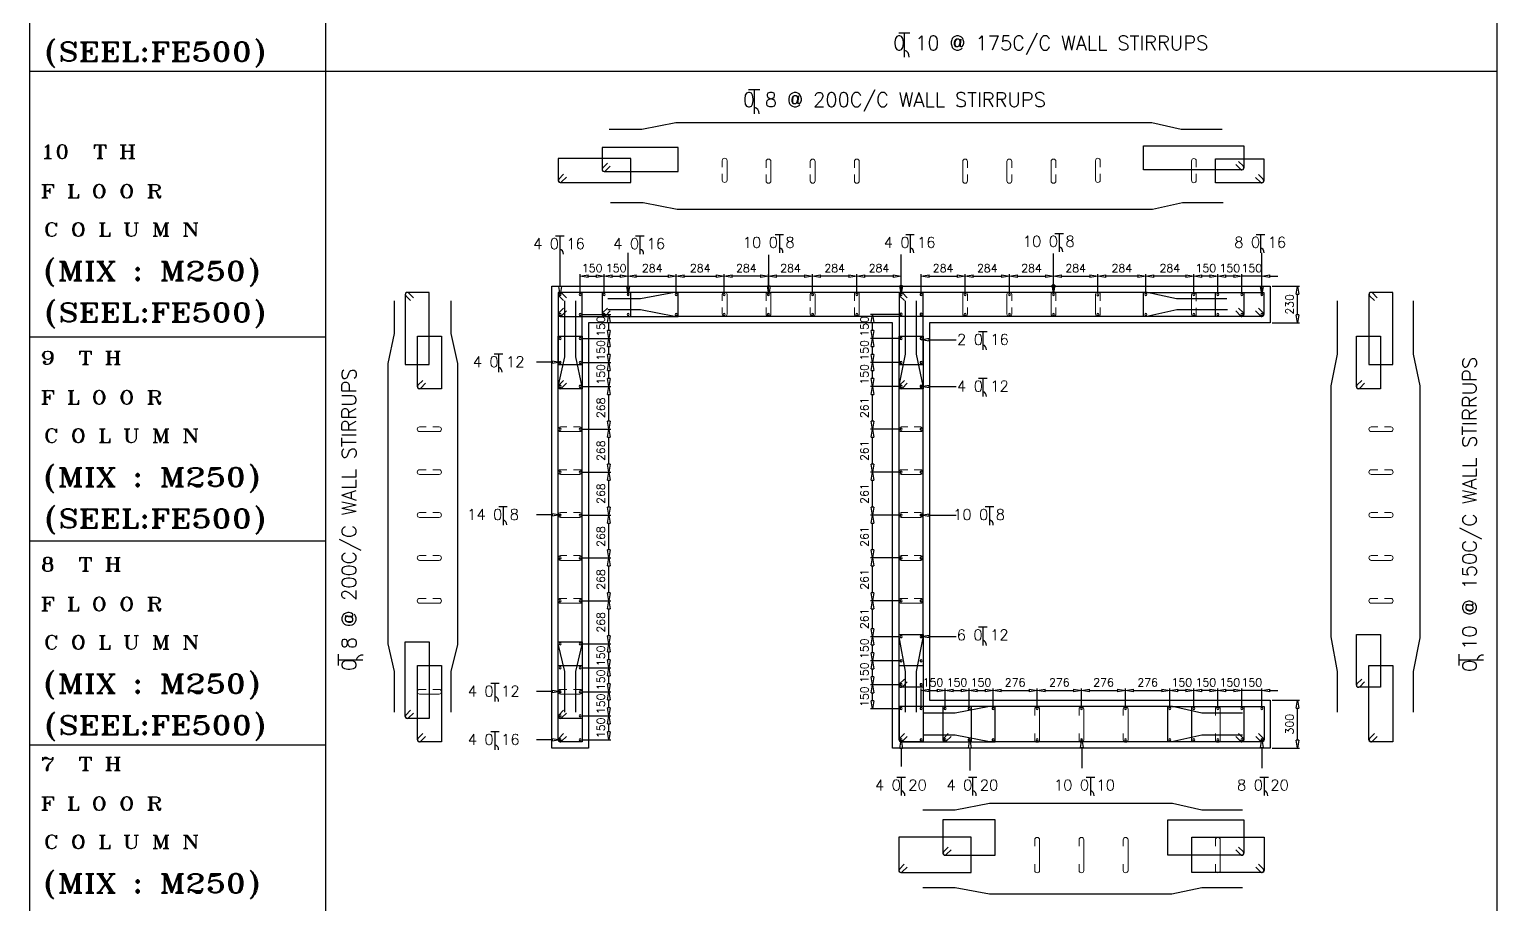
# Model space of a CAD drawing. Header units: millimetres. Extents: x 331487 to 517269, y 198509 to 399936.
# Drawn here: x 409734 to 428074, y 262145 to 273092 of the extents above; entities that cross this region are included whole.
import ezdxf

# ---------------------------------------------------------------- set-up
doc = ezdxf.new("R2010")
doc.units = ezdxf.units.MM
doc.header["$MEASUREMENT"] = 0
doc.layers.add('BEAM', color=1, linetype='Continuous', lineweight=5)
for name, color, linetype in [('COLUMN', 6, 'Continuous'), ('FOOTING', 5, 'Continuous'), ('FOOTING-SCH', 3, 'Continuous')]:
    doc.layers.add(name, color=color, linetype=linetype)
doc.styles.add('ROMANS', font='romans.shx')
doc.styles.add('ROMANT', font='ROMANT.shx')

# ---------------------------------------------------------------- blocks, each defined once
blk = doc.blocks.new('_ClosedBlank')
at = {"color": 0, "linetype": 'ByBlock', "lineweight": -2}
for p, q in [((-1, 0.17), (0, 0)), ((-1, 0.17), (-1, -0.17)), ((0, 0), (-1, -0.17))]:
    blk.add_line(p, q, dxfattribs=at)

msp = doc.modelspace()

# ---------------------------------------------------------------- linework, layer by layer
at = {"color": 1, "linetype": 'Continuous'}
for p, q in [((420600, 273049), (420741, 273049)), ((420670, 273049), (420670, 272745)), ((418723, 272339), (418865, 272339)), ((418794, 272339), (418794, 272034)), ((419054, 270527), (419161, 270527)), ((419108, 270527), (419108, 270297)), ((420688, 270527), (420795, 270527)), ((420742, 270527), (420742, 270297)), ((422551, 270540), (422658, 270540)), ((422605, 270540), (422605, 270309)), ((425068, 270527), (425175, 270527)), ((425121, 270527), (425121, 270297)), ((416310, 270511), (416417, 270511)), ((416363, 270511), (416363, 270280)), ((417312, 270511), (417419, 270511)), ((417366, 270511), (417366, 270280)), ((421597, 269313), (421704, 269313)), ((421651, 269313), (421651, 269083)), ((415544, 269034), (415651, 269034)), ((415597, 269034), (415597, 268803)), ((421597, 268729), (421704, 268729)), ((421651, 268729), (421651, 268499)), ((415601, 267124), (415708, 267124)), ((415655, 267124), (415655, 266893)), ((421682, 267123), (421789, 267123)), ((421736, 267123), (421736, 266892)), ((421597, 265618), (421704, 265618)), ((421651, 265618), (421651, 265387)), ((413599, 265136), (413599, 265277)), ((413599, 265207), (413904, 265207)), ((427604, 265136), (427604, 265277)), ((427604, 265207), (427909, 265207)), ((415500, 264915), (415607, 264915)), ((415554, 264915), (415554, 264684)), ((415500, 264311), (415607, 264311)), ((415554, 264311), (415554, 264080)), ((420577, 263739), (420684, 263739)), ((420631, 263739), (420631, 263509)), ((421471, 263739), (421578, 263739)), ((421524, 263739), (421524, 263509)), ((422942, 263739), (423050, 263739)), ((422996, 263739), (422996, 263509)), ((425113, 263739), (425221, 263739)), ((425167, 263739), (425167, 263509))]:
    msp.add_line(p, q, dxfattribs=at)
at = {"color": 8, "linetype": 'Continuous'}
for p, q in [((409734, 272567), (428074, 272567)), ((409734, 269247), (413434, 269247)), ((409734, 266695), (413434, 266695)), ((409734, 264143), (413434, 264143))]:
    msp.add_line(p, q, dxfattribs=at)
at = {"color": 1, "linetype": 'Continuous'}
for centre, radius, start, end in [((420651, 272751), 80.7, 355.5803, 75.6804), ((418774, 272041), 80.7, 355.5803, 75.6804), ((416348, 270285), 61.2, 355.5803, 75.6804), ((417350, 270285), 61.2, 355.5803, 75.6804), ((419092, 270301), 61.2, 355.5803, 75.6804), ((420727, 270301), 61.2, 355.5803, 75.6804), ((422589, 270314), 61.2, 355.5803, 75.6804), ((425106, 270301), 61.2, 355.5803, 75.6804), ((421636, 269087), 61.2, 355.5803, 75.6804), ((415582, 268808), 61.2, 355.5803, 75.6804), ((421636, 268503), 61.2, 355.5803, 75.6804), ((415639, 266898), 61.2, 355.5803, 75.6804), ((421721, 266897), 61.2, 355.5803, 75.6804), ((421636, 265392), 61.2, 355.5803, 75.6804), ((413898, 265187), 80.7, 85.5803, 165.6804), ((427903, 265187), 80.7, 85.5803, 165.6804), ((415538, 264689), 61.2, 355.5803, 75.6804), ((415538, 264085), 61.2, 355.5803, 75.6804), ((420616, 263513), 61.2, 355.5803, 75.6804), ((421509, 263513), 61.2, 355.5803, 75.6804), ((422981, 263513), 61.2, 355.5803, 75.6804), ((425152, 263513), 61.2, 355.5803, 75.6804)]:
    msp.add_arc(centre, radius, start, end, dxfattribs=at)
at = {"layer": 'BEAM', "ltscale": 0.05}
for p, q in [((418395, 271450), (418395, 271370)), ((418455, 271207), (418455, 271450)), ((418942, 271440), (418942, 271360)), ((419002, 271197), (419002, 271440)), ((419495, 271440), (419495, 271360)), ((419555, 271197), (419555, 271440)), ((420047, 271440), (420047, 271360)), ((420107, 271197), (420107, 271440)), ((421400, 271197), (421400, 271440)), ((421460, 271440), (421460, 271360)), ((421953, 271197), (421953, 271440)), ((422013, 271440), (422013, 271360)), ((422505, 271197), (422505, 271440)), ((422565, 271440), (422565, 271360)), ((423060, 271207), (423060, 271450)), ((423120, 271450), (423120, 271370)), ((424260, 271204), (424260, 271447)), ((424320, 271447), (424320, 271367)), ((418395, 271207), (418395, 271287)), ((418942, 271197), (418942, 271277)), ((419495, 271197), (419495, 271277)), ((420047, 271197), (420047, 271277)), ((421460, 271197), (421460, 271277)), ((422013, 271197), (422013, 271277)), ((422565, 271197), (422565, 271277)), ((423120, 271207), (423120, 271287)), ((424320, 271204), (424320, 271284)), ((418395, 269775), (418395, 269695)), ((418395, 269532), (418395, 269612)), ((418455, 269532), (418455, 269775)), ((418942, 269775), (418942, 269695)), ((418942, 269532), (418942, 269612)), ((419002, 269532), (419002, 269775)), ((419495, 269775), (419495, 269695)), ((419495, 269532), (419495, 269612)), ((419555, 269532), (419555, 269775)), ((420047, 269775), (420047, 269695)), ((420047, 269532), (420047, 269612)), ((420107, 269532), (420107, 269775)), ((421400, 269532), (421400, 269775)), ((421460, 269775), (421460, 269695)), ((421460, 269532), (421460, 269612)), ((421953, 269532), (421953, 269775)), ((422013, 269775), (422013, 269695)), ((422013, 269532), (422013, 269612)), ((422505, 269532), (422505, 269775)), ((422565, 269775), (422565, 269695)), ((422565, 269532), (422565, 269612)), ((423060, 269532), (423060, 269775)), ((423120, 269775), (423120, 269695)), ((423120, 269532), (423120, 269612)), ((424260, 269529), (424260, 269772)), ((424320, 269772), (424320, 269692)), ((424320, 269529), (424320, 269609)), ((414612, 268121), (414692, 268121)), ((414612, 268061), (414855, 268061)), ((414855, 268121), (414775, 268121)), ((416372, 268121), (416452, 268121)), ((416372, 268061), (416615, 268061)), ((416615, 268121), (416535, 268121)), ((420632, 268121), (420712, 268121)), ((420632, 268061), (420875, 268061)), ((420875, 268121), (420795, 268121)), ((426507, 268121), (426587, 268121)), ((426507, 268061), (426750, 268061)), ((426750, 268121), (426670, 268121)), ((414612, 267585), (414692, 267585)), ((414855, 267585), (414775, 267585)), ((416372, 267585), (416452, 267585)), ((416615, 267585), (416535, 267585)), ((420632, 267585), (420712, 267585)), ((420875, 267585), (420795, 267585)), ((426507, 267585), (426587, 267585)), ((426750, 267585), (426670, 267585)), ((414612, 267525), (414855, 267525)), ((416372, 267525), (416615, 267525)), ((420632, 267525), (420875, 267525)), ((426507, 267525), (426750, 267525)), ((414612, 267048), (414692, 267048)), ((414855, 267048), (414775, 267048)), ((416372, 267048), (416452, 267048)), ((416615, 267048), (416535, 267048)), ((420632, 267048), (420712, 267048)), ((420875, 267048), (420795, 267048)), ((426507, 267048), (426587, 267048)), ((426750, 267048), (426670, 267048)), ((414612, 266988), (414855, 266988)), ((416372, 266988), (416615, 266988)), ((420632, 266988), (420875, 266988)), ((426507, 266988), (426750, 266988)), ((414612, 266511), (414692, 266511)), ((414855, 266511), (414775, 266511)), ((416372, 266511), (416452, 266511)), ((416615, 266511), (416535, 266511)), ((420632, 266511), (420712, 266511)), ((420875, 266511), (420795, 266511)), ((426507, 266511), (426587, 266511)), ((426750, 266511), (426670, 266511)), ((414612, 266451), (414855, 266451)), ((416372, 266451), (416615, 266451)), ((420632, 266451), (420875, 266451)), ((426507, 266451), (426750, 266451)), ((414612, 265975), (414692, 265975)), ((414855, 265975), (414775, 265975)), ((416372, 265975), (416452, 265975)), ((416615, 265975), (416535, 265975)), ((420632, 265975), (420712, 265975)), ((420875, 265975), (420795, 265975)), ((426507, 265975), (426587, 265975)), ((426750, 265975), (426670, 265975)), ((414612, 265915), (414855, 265915)), ((416372, 265915), (416615, 265915)), ((420632, 265915), (420875, 265915)), ((426507, 265915), (426750, 265915)), ((414612, 264838), (414692, 264838)), ((414855, 264838), (414775, 264838)), ((416372, 264838), (416452, 264838)), ((416615, 264838), (416535, 264838)), ((414612, 264778), (414855, 264778)), ((416372, 264778), (416615, 264778)), ((422301, 264591), (422301, 264511)), ((422361, 264207), (422361, 264591)), ((422854, 264591), (422854, 264511)), ((422914, 264207), (422914, 264591)), ((423406, 264591), (423406, 264511)), ((423466, 264207), (423466, 264591)), ((424559, 264591), (424559, 264511)), ((424619, 264207), (424619, 264591)), ((422301, 264207), (422301, 264287)), ((422854, 264207), (422854, 264287)), ((423406, 264207), (423406, 264287)), ((424559, 264207), (424559, 264287)), ((422301, 262956), (422301, 262876)), ((422361, 262573), (422361, 262956)), ((422854, 262956), (422854, 262876)), ((422914, 262573), (422914, 262956)), ((423406, 262956), (423406, 262876)), ((423466, 262573), (423466, 262956)), ((424559, 262956), (424559, 262876)), ((424619, 262573), (424619, 262956)), ((422301, 262573), (422301, 262653)), ((422854, 262573), (422854, 262653)), ((423406, 262573), (423406, 262653)), ((424559, 262573), (424559, 262653))]:
    msp.add_line(p, q, dxfattribs=at)
for centre, start, end in [((418425, 271450), 0, 180), ((418972, 271440), 0, 180), ((419525, 271440), 0, 180), ((420077, 271440), 0, 180), ((421430, 271440), 0, 180), ((421983, 271440), 0, 180), ((422535, 271440), 0, 180), ((423090, 271450), 0, 180), ((424290, 271447), 0, 180), ((418425, 271207), 180, 0), ((418972, 271197), 180, 0), ((419525, 271197), 180, 0), ((420077, 271197), 180, 0), ((421430, 271197), 180, 0), ((421983, 271197), 180, 0), ((422535, 271197), 180, 0), ((423090, 271207), 180, 0), ((424290, 271204), 180, 0), ((418425, 269775), 0, 180), ((418972, 269775), 0, 180), ((419525, 269775), 0, 180), ((420077, 269775), 0, 180), ((421430, 269775), 0, 180), ((421983, 269775), 0, 180), ((422535, 269775), 0, 180), ((423090, 269775), 0, 180), ((424290, 269772), 0, 180), ((418425, 269532), 180, 0), ((418972, 269532), 180, 0), ((419525, 269532), 180, 0), ((420077, 269532), 180, 0), ((421430, 269532), 180, 0), ((421983, 269532), 180, 0), ((422535, 269532), 180, 0), ((423090, 269532), 180, 0), ((424290, 269529), 180, 0), ((414612, 268091), 90, 270), ((414855, 268091), 270, 90), ((416372, 268091), 90, 270), ((416615, 268091), 270, 90), ((420632, 268091), 90, 270), ((420875, 268091), 270, 90), ((426507, 268091), 90, 270), ((426750, 268091), 270, 90), ((414612, 267555), 90, 270), ((414855, 267555), 270, 90), ((416372, 267555), 90, 270), ((416615, 267555), 270, 90), ((420632, 267555), 90, 270), ((420875, 267555), 270, 90), ((426507, 267555), 90, 270), ((426750, 267555), 270, 90), ((414612, 267018), 90, 270), ((414855, 267018), 270, 90), ((416372, 267018), 90, 270), ((416615, 267018), 270, 90), ((420632, 267018), 90, 270), ((420875, 267018), 270, 90), ((426507, 267018), 90, 270), ((426750, 267018), 270, 90), ((414612, 266481), 90, 270), ((414855, 266481), 270, 90), ((416372, 266481), 90, 270), ((416615, 266481), 270, 90), ((420632, 266481), 90, 270), ((420875, 266481), 270, 90), ((426507, 266481), 90, 270), ((426750, 266481), 270, 90), ((414612, 265945), 90, 270), ((414855, 265945), 270, 90), ((416372, 265945), 90, 270), ((416615, 265945), 270, 90), ((420632, 265945), 90, 270), ((420875, 265945), 270, 90), ((426507, 265945), 90, 270), ((426750, 265945), 270, 90), ((414612, 264808), 90, 270), ((414855, 264808), 270, 90), ((416372, 264808), 90, 270), ((416615, 264808), 270, 90), ((422331, 264591), 0, 180), ((422884, 264591), 0, 180), ((423436, 264591), 0, 180), ((424589, 264591), 0, 180), ((422331, 264207), 180, 0), ((422884, 264207), 180, 0), ((423436, 264207), 180, 0), ((424589, 264207), 180, 0), ((422331, 262956), 0, 180), ((422884, 262956), 0, 180), ((423436, 262956), 0, 180), ((424589, 262956), 0, 180), ((422331, 262573), 180, 0), ((422884, 262573), 180, 0), ((423436, 262573), 180, 0), ((424589, 262573), 180, 0)]:
    msp.add_arc(centre, 30, start, end, dxfattribs=at)
at = {"layer": 'COLUMN', "color": 3}
for p, q in [((417389, 271841), (416982, 271841)), ((417815, 271922), (417389, 271841)), ((423764, 271922), (417815, 271922)), ((424132, 271841), (423764, 271922)), ((424641, 271841), (424132, 271841)), ((423661, 271336), (423661, 271636)), ((423661, 271636), (424915, 271636)), ((424915, 271636), (424915, 271361)), ((417250, 271477), (416344, 271477)), ((416344, 271477), (416344, 271202)), ((417845, 271615), (416892, 271615)), ((416892, 271615), (416892, 271340)), ((417250, 271177), (417250, 271477)), ((417845, 271315), (417845, 271615)), ((424561, 271174), (424561, 271474)), ((424561, 271474), (425164, 271474)), ((424848, 271438), (424908, 271379)), ((425164, 271474), (425164, 271199)), ((416411, 271279), (416351, 271219)), ((416959, 271417), (416899, 271357)), ((416917, 271315), (417845, 271315)), ((416934, 271322), (416994, 271382)), ((424890, 271336), (423661, 271336)), ((424873, 271343), (424813, 271403)), ((425097, 271276), (425156, 271217)), ((416369, 271177), (417250, 271177)), ((416386, 271184), (416446, 271244)), ((425139, 271174), (424561, 271174)), ((425121, 271181), (425061, 271241)), ((417404, 270922), (416997, 270922)), ((417830, 270841), (417404, 270922)), ((424147, 270922), (423773, 270841)), ((424656, 270922), (424147, 270922)), ((423773, 270841), (417830, 270841)), ((414732, 269802), (414457, 269802)), ((414534, 269735), (414474, 269795)), ((414732, 268901), (414732, 269802)), ((417250, 269802), (416344, 269802)), ((416344, 269802), (416344, 269527)), ((416644, 269802), (416369, 269802)), ((416446, 269735), (416386, 269795)), ((416644, 268901), (416644, 269802)), ((417845, 269802), (416892, 269802)), ((416892, 269802), (416892, 269527)), ((417250, 269502), (417250, 269802)), ((417799, 269802), (417372, 269721)), ((423704, 269802), (417799, 269802)), ((417845, 269502), (417845, 269802)), ((420904, 269802), (420629, 269802)), ((420706, 269735), (420646, 269795)), ((420904, 268901), (420904, 269802)), ((423661, 269502), (423661, 269802)), ((423661, 269802), (424915, 269802)), ((424072, 269721), (423704, 269802)), ((424561, 269502), (424561, 269802)), ((424561, 269802), (425164, 269802)), ((424915, 269802), (424915, 269527)), ((425164, 269802), (425164, 269527)), ((426778, 269802), (426503, 269802)), ((426581, 269735), (426521, 269795)), ((426778, 268901), (426778, 269802)), ((414299, 269289), (414299, 269696)), ((414432, 269777), (414432, 268901)), ((414439, 269760), (414499, 269700)), ((415007, 269289), (415007, 269696)), ((416344, 269777), (416344, 268901)), ((416351, 269760), (416411, 269700)), ((416411, 269605), (416351, 269545)), ((416425, 268998), (416425, 269696)), ((416563, 268998), (416563, 269696)), ((416959, 269605), (416899, 269545)), ((417372, 269721), (416965, 269721)), ((420604, 269777), (420604, 268901)), ((420611, 269760), (420671, 269700)), ((420685, 269031), (420685, 269696)), ((420823, 269031), (420823, 269696)), ((424702, 269721), (424072, 269721)), ((424848, 269605), (424908, 269545)), ((425097, 269605), (425156, 269545)), ((426086, 269031), (426086, 269696)), ((426478, 269777), (426478, 268901)), ((426486, 269760), (426546, 269700)), ((427035, 269031), (427035, 269696)), ((416369, 269502), (417250, 269502)), ((416386, 269510), (416446, 269570)), ((416917, 269502), (417845, 269502)), ((416934, 269510), (416994, 269570)), ((417372, 269583), (416965, 269583)), ((417799, 269502), (417372, 269583)), ((423703, 269502), (417799, 269502)), ((424890, 269502), (423661, 269502)), ((424076, 269583), (423703, 269502)), ((424709, 269583), (424076, 269583)), ((425139, 269502), (424561, 269502)), ((424873, 269510), (424813, 269570)), ((425121, 269510), (425061, 269570)), ((414218, 268913), (414299, 269289)), ((414584, 268623), (414584, 269255)), ((414584, 269255), (414884, 269255)), ((414884, 269255), (414884, 268598)), ((415088, 268913), (415007, 269289)), ((416344, 268623), (416344, 269255)), ((416344, 269255), (416644, 269255)), ((416644, 269255), (416644, 268598)), ((420604, 268623), (420604, 269255)), ((420604, 269255), (420904, 269255)), ((420904, 269255), (420904, 268598)), ((426320, 268623), (426320, 269255)), ((426320, 269255), (426620, 269255)), ((426620, 269255), (426620, 268598)), ((414219, 265406), (414218, 268913)), ((414432, 268901), (414732, 268901)), ((415089, 265400), (415088, 268913)), ((416344, 268621), (416425, 268998)), ((416344, 268901), (416644, 268901)), ((416644, 268621), (416563, 268998)), ((420604, 268634), (420685, 269031)), ((420604, 268901), (420904, 268901)), ((420904, 268634), (420823, 269031)), ((426005, 268634), (426086, 269031)), ((426478, 268901), (426778, 268901)), ((427116, 268634), (427035, 269031)), ((414591, 268641), (414651, 268701)), ((416351, 268641), (416411, 268701)), ((420611, 268641), (420671, 268701)), ((426327, 268641), (426387, 268701)), ((414884, 268598), (414609, 268598)), ((414686, 268665), (414626, 268606)), ((416345, 265406), (416344, 268621)), ((416644, 268598), (416369, 268598)), ((416446, 268665), (416386, 268606)), ((416645, 265400), (416644, 268621)), ((420605, 265495), (420604, 268634)), ((420904, 268598), (420629, 268598)), ((420706, 268665), (420646, 268606)), ((420905, 265482), (420904, 268634)), ((426007, 265495), (426005, 268634)), ((426620, 268598), (426345, 268598)), ((426422, 268665), (426362, 268606)), ((427117, 265482), (427116, 268634)), ((414299, 265062), (414219, 265406)), ((414432, 264500), (414433, 265434)), ((414433, 265434), (414733, 265434)), ((414733, 265434), (414732, 264475)), ((415007, 265062), (415089, 265400)), ((416344, 264500), (416345, 265434)), ((416345, 265434), (416645, 265434)), ((416425, 265062), (416345, 265406)), ((416563, 265062), (416645, 265400)), ((416645, 265434), (416644, 264475)), ((420604, 264889), (420605, 265522)), ((420605, 265522), (420905, 265522)), ((420685, 265062), (420605, 265495)), ((420823, 265062), (420905, 265482)), ((420905, 265522), (420904, 264864)), ((426086, 265062), (426007, 265495)), ((426320, 264889), (426321, 265522)), ((426321, 265522), (426621, 265522)), ((426621, 265522), (426620, 264864)), ((427035, 265062), (427117, 265482)), ((414299, 264553), (414299, 265062)), ((414584, 264207), (414584, 265135)), ((414584, 265135), (414884, 265135)), ((414884, 265135), (414884, 264182)), ((415007, 264553), (415007, 265062)), ((416344, 264207), (416344, 265135)), ((416344, 265135), (416644, 265135)), ((416425, 264553), (416425, 265062)), ((416563, 264553), (416563, 265062)), ((416644, 265135), (416644, 264182)), ((420604, 264207), (420604, 265135)), ((420604, 265135), (420904, 265135)), ((420685, 264553), (420685, 265062)), ((420823, 264553), (420823, 265062)), ((420904, 265135), (420904, 264182)), ((426086, 264553), (426086, 265062)), ((426478, 264207), (426478, 265135)), ((426478, 265135), (426778, 265135)), ((426778, 265135), (426778, 264182)), ((427035, 264553), (427035, 265062)), ((420611, 264906), (420671, 264966)), ((420904, 264864), (420629, 264864)), ((420706, 264931), (420646, 264871)), ((426327, 264906), (426387, 264966)), ((426620, 264864), (426345, 264864)), ((426422, 264931), (426362, 264871)), ((414439, 264517), (414499, 264577)), ((414732, 264475), (414457, 264475)), ((414534, 264542), (414474, 264482)), ((416351, 264517), (416411, 264577)), ((416644, 264475), (416369, 264475)), ((416446, 264542), (416386, 264482)), ((421508, 264622), (420604, 264622)), ((420604, 264622), (420604, 264207)), ((421307, 264541), (420900, 264541)), ((421805, 264622), (421152, 264622)), ((421152, 264622), (421152, 264207)), ((421734, 264622), (421307, 264541)), ((421508, 264182), (421508, 264622)), ((424021, 264622), (421734, 264622)), ((421805, 264182), (421805, 264622)), ((423962, 264182), (423962, 264622)), ((423962, 264622), (424915, 264622)), ((424389, 264541), (424021, 264622)), ((424262, 264182), (424262, 264622)), ((424262, 264622), (425166, 264622)), ((424898, 264541), (424389, 264541)), ((424915, 264622), (424915, 264207)), ((425166, 264622), (425166, 264207)), ((414591, 264225), (414651, 264285)), ((416351, 264225), (416411, 264285)), ((420671, 264285), (420611, 264225)), ((420611, 264225), (420671, 264285)), ((421219, 264285), (421160, 264225)), ((424848, 264285), (424908, 264225)), ((425099, 264285), (425159, 264225)), ((426486, 264225), (426546, 264285)), ((414884, 264182), (414609, 264182)), ((414686, 264249), (414626, 264190)), ((416644, 264182), (416369, 264182)), ((416446, 264249), (416386, 264190)), ((420629, 264182), (421508, 264182)), ((420904, 264182), (420629, 264182)), ((420646, 264190), (420706, 264250)), ((420706, 264249), (420646, 264190)), ((421307, 264263), (420900, 264263)), ((421177, 264182), (421805, 264182)), ((421195, 264190), (421255, 264250)), ((421734, 264182), (421307, 264263)), ((424015, 264182), (421734, 264182)), ((424890, 264182), (423962, 264182)), ((424389, 264263), (424015, 264182)), ((425141, 264182), (424262, 264182)), ((424898, 264263), (424389, 264263)), ((424873, 264190), (424813, 264250)), ((425123, 264190), (425063, 264250)), ((426778, 264182), (426503, 264182)), ((426581, 264249), (426521, 264190)), ((421734, 263409), (421307, 263328)), ((424021, 263409), (421734, 263409)), ((424389, 263328), (424021, 263409)), ((421307, 263328), (420900, 263328)), ((421805, 263204), (421152, 263204)), ((421152, 263204), (421152, 262789)), ((421805, 262764), (421805, 263204)), ((423962, 262764), (423962, 263204)), ((423962, 263204), (424915, 263204)), ((424898, 263328), (424389, 263328)), ((424915, 263204), (424915, 262789)), ((421506, 262988), (420601, 262988)), ((420601, 262988), (420601, 262573)), ((421219, 262866), (421160, 262806)), ((421195, 262771), (421255, 262831)), ((421506, 262548), (421506, 262988)), ((424262, 262548), (424262, 262988)), ((424262, 262988), (425166, 262988)), ((424873, 262771), (424813, 262831)), ((424848, 262866), (424908, 262806)), ((425166, 262988), (425166, 262573)), ((420668, 262650), (420609, 262591)), ((421177, 262764), (421805, 262764)), ((424890, 262764), (423962, 262764)), ((425099, 262650), (425159, 262591)), ((420626, 262548), (421506, 262548)), ((420644, 262555), (420704, 262615)), ((425141, 262548), (424262, 262548)), ((425123, 262555), (425063, 262615)), ((421307, 262357), (420900, 262357)), ((421734, 262276), (421307, 262357)), ((424015, 262276), (421734, 262276)), ((424389, 262357), (424015, 262276)), ((424898, 262357), (424389, 262357))]:
    msp.add_line(p, q, dxfattribs=at)
at = {"layer": 'COLUMN'}
for p, q in [((416264, 264102), (416264, 269882)), ((416264, 269882), (425244, 269882)), ((425244, 269882), (425244, 269422)), ((420524, 269422), (416724, 269422)), ((416724, 269422), (416724, 264102)), ((420524, 264102), (420524, 269422)), ((425244, 269422), (420984, 269422)), ((420984, 269422), (420984, 265213)), ((420984, 265213), (420984, 264702)), ((420984, 264702), (425244, 264702)), ((425244, 264702), (425244, 264102)), ((416724, 264102), (416264, 264102)), ((425244, 264102), (420524, 264102))]:
    msp.add_line(p, q, dxfattribs=at)
at = {"layer": 'COLUMN', "color": 4}
for points in [[(416369, 269877), (416369, 270299)], [(417220, 269877), (417220, 270299)], [(418975, 269880), (418975, 270274)], [(420629, 269883), (420629, 270277)], [(422536, 269893), (422536, 270287)], [(425139, 269877), (425139, 270299)], [(420979, 269211), (421319, 269211)], [(416269, 268930), (416073, 268930)], [(420979, 268627), (421319, 268627)], [(416269, 267020), (416073, 267020)], [(420979, 267015), (421319, 267015)], [(420979, 265499), (421319, 265499)], [(416269, 264811), (416073, 264811)], [(416269, 264207), (416073, 264207)], [(420629, 264104), (420629, 263875)], [(421488, 264107), (421488, 263822)], [(422890, 264110), (422890, 263853)], [(425139, 264110), (425139, 263853)]]:
    msp.add_lwpolyline(points, dxfattribs=at)
at = {"layer": 'COLUMN', "color": 3}
for centre, start, end in [((416917, 271340), 135, 270), ((416917, 271340), 180, 315), ((424890, 271361), 225, 0), ((424890, 271361), 270, 45), ((416369, 271202), 135, 270), ((416369, 271202), 180, 315), ((425139, 271199), 225, 0), ((425139, 271199), 270, 45), ((414457, 269777), 45, 180), ((414457, 269777), 90, 225), ((416369, 269777), 45, 180), ((416369, 269777), 90, 225), ((420629, 269777), 45, 180), ((420629, 269777), 90, 225), ((426503, 269777), 45, 180), ((426503, 269777), 90, 225), ((416369, 269527), 135, 270), ((416369, 269527), 180, 315), ((416917, 269527), 135, 270), ((416917, 269527), 180, 315), ((424890, 269527), 225, 0), ((424890, 269527), 270, 45), ((425139, 269527), 225, 0), ((425139, 269527), 270, 45), ((414609, 268623), 135, 270), ((414609, 268623), 180, 315), ((416369, 268623), 135, 270), ((416369, 268623), 180, 315), ((420629, 268623), 135, 270), ((420629, 268623), 180, 315), ((426345, 268623), 135, 270), ((426345, 268623), 180, 315), ((420629, 264889), 135, 270), ((420629, 264889), 180, 315), ((426345, 264889), 135, 270), ((426345, 264889), 180, 315), ((414457, 264500), 135, 270), ((414457, 264500), 180, 315), ((416369, 264500), 135, 270), ((416369, 264500), 180, 315), ((414609, 264207), 135, 270), ((414609, 264207), 180, 315), ((416369, 264207), 135, 270), ((416369, 264207), 180, 315), ((420629, 264207), 135, 270), ((420629, 264207), 135, 270), ((420629, 264207), 180, 315), ((420629, 264207), 180, 315), ((421177, 264207), 135, 270), ((421177, 264207), 180, 315), ((424890, 264207), 225, 0), ((424890, 264207), 270, 45), ((425141, 264207), 225, 0), ((425141, 264207), 270, 45), ((426503, 264207), 135, 270), ((426503, 264207), 180, 315), ((421177, 262789), 135, 270), ((421177, 262789), 180, 315), ((424890, 262789), 225, 0), ((424890, 262789), 270, 45), ((420626, 262573), 135, 270), ((420626, 262573), 180, 315), ((425141, 262573), 225, 0), ((425141, 262573), 270, 45)]:
    msp.add_arc(centre, 25, start, end, dxfattribs=at)
at = {"layer": 'COLUMN', "color": 7}
for centre, start, end in [((416369, 269777), 0, 180), ((416369, 269777), 90, 270), ((416369, 269777), 270, 90), ((416619, 269777), 0, 180), ((416619, 269777), 90, 270), ((416619, 269777), 270, 90), ((416919, 269777), 90, 270), ((416919, 269777), 270, 90), ((417219, 269777), 90, 270), ((417219, 269777), 270, 90), ((417819, 269777), 90, 270), ((417819, 269777), 270, 90), ((418419, 269777), 90, 270), ((418419, 269777), 270, 90), ((418971, 269777), 90, 270), ((418971, 269777), 270, 90), ((419524, 269777), 90, 270), ((419524, 269777), 270, 90), ((420076, 269777), 90, 270), ((420076, 269777), 270, 90), ((420629, 269776), 0, 180), ((420879, 269777), 0, 180), ((421431, 269777), 90, 270), ((421431, 269777), 270, 90), ((421984, 269777), 90, 270), ((421984, 269777), 270, 90), ((422536, 269777), 90, 270), ((422536, 269777), 270, 90), ((423089, 269773), 90, 270), ((423089, 269773), 270, 90), ((423689, 269777), 90, 270), ((423689, 269777), 90, 270), ((423689, 269777), 270, 90), ((423689, 269777), 270, 90), ((424289, 269777), 90, 270), ((424289, 269777), 270, 90), ((424589, 269777), 90, 270), ((424589, 269777), 270, 90), ((424889, 269777), 0, 180), ((424889, 269777), 90, 270), ((424889, 269777), 270, 90), ((425139, 269777), 0, 180), ((425139, 269777), 90, 270), ((425139, 269777), 270, 90), ((416369, 269777), 180, 0), ((416619, 269777), 180, 0), ((420629, 269776), 180, 0), ((420879, 269777), 180, 0), ((424889, 269777), 180, 0), ((425139, 269777), 180, 0), ((416369, 269527), 90, 270), ((416369, 269527), 270, 90), ((416619, 269527), 90, 270), ((416619, 269527), 270, 90), ((416919, 269527), 90, 270), ((416919, 269527), 270, 90), ((417219, 269527), 90, 270), ((417219, 269527), 270, 90), ((417819, 269527), 90, 270), ((417819, 269527), 270, 90), ((418419, 269527), 90, 270), ((418419, 269527), 270, 90), ((418971, 269527), 90, 270), ((418971, 269527), 270, 90), ((419524, 269527), 90, 270), ((419524, 269527), 270, 90), ((420076, 269527), 90, 270), ((420076, 269527), 270, 90), ((420629, 269528), 0, 180), ((420629, 269528), 180, 0), ((420879, 269528), 0, 180), ((420879, 269528), 180, 0), ((421431, 269527), 90, 270), ((421431, 269527), 270, 90), ((421984, 269527), 90, 270), ((421984, 269527), 270, 90), ((422536, 269527), 90, 270), ((422536, 269527), 270, 90), ((423089, 269527), 90, 270), ((423089, 269527), 270, 90), ((423689, 269527), 90, 270), ((423689, 269527), 270, 90), ((424289, 269527), 90, 270), ((424289, 269527), 270, 90), ((424589, 269527), 90, 270), ((424589, 269527), 270, 90), ((424889, 269527), 90, 270), ((424889, 269527), 270, 90), ((425139, 269527), 90, 270), ((425139, 269527), 270, 90), ((416369, 269227), 0, 180), ((416619, 269227), 0, 180), ((420629, 269227), 0, 180), ((420879, 269227), 0, 180), ((416369, 269227), 180, 0), ((416619, 269227), 180, 0), ((420629, 269227), 180, 0), ((420879, 269227), 180, 0), ((416369, 268927), 0, 180), ((416369, 268927), 180, 0), ((416619, 268927), 0, 180), ((416619, 268927), 180, 0), ((420629, 268927), 0, 180), ((420629, 268927), 180, 0), ((420879, 268927), 0, 180), ((420879, 268927), 180, 0), ((416369, 268627), 0, 180), ((416369, 268627), 180, 0), ((416619, 268627), 0, 180), ((416619, 268627), 180, 0), ((420629, 268627), 0, 180), ((420629, 268627), 180, 0), ((420879, 268627), 0, 180), ((420879, 268627), 180, 0), ((416369, 268091), 0, 180), ((416369, 268091), 180, 0), ((416619, 268091), 0, 180), ((416619, 268091), 180, 0), ((420629, 268091), 0, 180), ((420629, 268091), 180, 0), ((420879, 268091), 0, 180), ((420879, 268091), 180, 0), ((416369, 267554), 0, 180), ((416369, 267554), 180, 0), ((416619, 267554), 0, 180), ((416619, 267554), 180, 0), ((420629, 267554), 0, 180), ((420629, 267554), 180, 0), ((420879, 267554), 0, 180), ((420879, 267554), 180, 0), ((416369, 267017), 0, 180), ((416369, 267017), 180, 0), ((416619, 267017), 0, 180), ((416619, 267017), 180, 0), ((420629, 267017), 0, 180), ((420629, 267017), 180, 0), ((420879, 267017), 0, 180), ((420879, 267017), 180, 0), ((416369, 266481), 0, 180), ((416369, 266481), 180, 0), ((416619, 266481), 0, 180), ((416619, 266481), 180, 0), ((420629, 266481), 0, 180), ((420629, 266481), 180, 0), ((420879, 266481), 0, 180), ((420879, 266481), 180, 0), ((416369, 265944), 0, 180), ((416369, 265944), 0, 180), ((416369, 265944), 180, 0), ((416369, 265944), 180, 0), ((416619, 265944), 0, 180), ((416619, 265944), 0, 180), ((416619, 265944), 180, 0), ((416619, 265944), 180, 0), ((420629, 265944), 0, 180), ((420629, 265944), 0, 180), ((420629, 265944), 180, 0), ((420629, 265944), 180, 0), ((420879, 265944), 0, 180), ((420879, 265944), 0, 180), ((420879, 265944), 180, 0), ((420879, 265944), 180, 0), ((416370, 265407), 0, 180), ((416370, 265407), 180, 0), ((416620, 265407), 0, 180), ((416620, 265407), 180, 0), ((420630, 265497), 0, 180), ((420630, 265497), 180, 0), ((420880, 265497), 0, 180), ((420880, 265497), 180, 0), ((420629, 265196), 0, 180), ((420629, 265196), 180, 0), ((420879, 265196), 0, 180), ((420879, 265196), 180, 0), ((416369, 265107), 0, 180), ((416369, 265107), 180, 0), ((416619, 265107), 0, 180), ((416619, 265107), 180, 0), ((420629, 264896), 0, 180), ((420629, 264896), 180, 0), ((420879, 264896), 0, 180), ((420879, 264896), 180, 0), ((416369, 264807), 0, 180), ((416369, 264807), 180, 0), ((416619, 264807), 0, 180), ((416619, 264807), 180, 0), ((416369, 264507), 0, 180), ((416369, 264507), 180, 0), ((416619, 264507), 0, 180), ((416619, 264507), 180, 0), ((420629, 264597), 0, 180), ((420629, 264597), 90, 270), ((420629, 264597), 180, 0), ((420629, 264597), 270, 90), ((420879, 264597), 0, 180), ((420879, 264597), 90, 270), ((420879, 264597), 180, 0), ((420879, 264597), 270, 90), ((421179, 264597), 90, 270), ((421179, 264597), 270, 90), ((421479, 264597), 90, 270), ((421479, 264597), 270, 90), ((421779, 264597), 90, 270), ((421779, 264597), 270, 90), ((422331, 264597), 90, 270), ((422331, 264597), 270, 90), ((422884, 264597), 90, 270), ((422884, 264597), 270, 90), ((423436, 264597), 90, 270), ((423436, 264597), 270, 90), ((423989, 264597), 90, 270), ((423989, 264597), 270, 90), ((424289, 264597), 90, 270), ((424289, 264597), 270, 90), ((424589, 264597), 90, 270), ((424589, 264597), 270, 90), ((424889, 264597), 0, 180), ((424889, 264597), 90, 270), ((424889, 264597), 180, 0), ((424889, 264597), 270, 90), ((425139, 264597), 0, 180), ((425139, 264597), 90, 270), ((425139, 264597), 180, 0), ((425139, 264597), 270, 90), ((416369, 264207), 0, 180), ((416369, 264207), 180, 0), ((416619, 264207), 0, 180), ((416619, 264207), 180, 0), ((420629, 264207), 90, 270), ((420629, 264207), 0, 180), ((420629, 264207), 180, 0), ((420629, 264207), 270, 90), ((420879, 264207), 90, 270), ((420879, 264207), 0, 180), ((420879, 264207), 180, 0), ((420879, 264207), 270, 90), ((421179, 264207), 90, 270), ((421179, 264207), 270, 90), ((421479, 264207), 90, 270), ((421479, 264207), 270, 90), ((421779, 264207), 90, 270), ((421779, 264207), 270, 90), ((422331, 264207), 90, 270), ((422331, 264207), 270, 90), ((422884, 264207), 90, 270), ((422884, 264207), 270, 90), ((423436, 264207), 90, 270), ((423436, 264207), 270, 90), ((423989, 264207), 90, 270), ((423989, 264207), 270, 90), ((424289, 264207), 90, 270), ((424289, 264207), 270, 90), ((424589, 264207), 90, 270), ((424589, 264207), 270, 90), ((424889, 264207), 90, 270), ((424889, 264207), 270, 90), ((425139, 264207), 90, 270), ((425139, 264207), 270, 90)]:
    msp.add_arc(centre, 12.6, start, end, dxfattribs=at)
at = {"layer": 'FOOTING', "color": 4}
for p, q in [((416619, 269802), (416619, 270030)), ((416719, 270005), (416819, 270005)), ((416919, 269802), (416919, 270030)), ((416919, 269802), (416919, 270030)), ((417019, 270005), (417119, 270005)), ((417219, 269802), (417219, 270030)), ((417219, 269802), (417219, 270030)), ((417319, 270005), (417719, 270005)), ((417819, 269802), (417819, 270030)), ((417819, 269802), (417819, 270030)), ((417919, 270005), (418319, 270005)), ((418419, 269802), (418419, 270030)), ((418419, 269801), (418419, 270030)), ((418871, 270005), (418519, 270005)), ((418971, 269801), (418971, 270030)), ((418971, 269801), (418971, 270030)), ((419424, 270005), (419071, 270005)), ((419524, 269799), (419524, 270030)), ((419524, 269801), (419524, 270030)), ((419976, 270005), (419624, 270005)), ((420076, 269801), (420076, 270030)), ((420076, 269799), (420076, 270030)), ((420529, 270005), (420176, 270005)), ((420629, 269801), (420629, 270030)), ((420879, 269799), (420879, 270030)), ((420979, 270005), (421331, 270005)), ((421431, 269799), (421431, 270030)), ((421431, 269799), (421431, 270030)), ((421531, 270005), (421884, 270005)), ((421984, 269799), (421984, 270030)), ((421984, 269801), (421984, 270030)), ((422084, 270005), (422436, 270005)), ((422536, 269801), (422536, 270030)), ((422536, 269801), (422536, 270030)), ((422636, 270005), (422989, 270005)), ((423089, 269802), (423089, 270030)), ((423089, 269801), (423089, 270030)), ((423589, 270005), (423189, 270005)), ((423689, 269802), (423689, 270030)), ((423689, 269802), (423689, 270030)), ((424189, 270005), (423789, 270005)), ((424289, 269802), (424289, 270030)), ((424289, 269802), (424289, 270030)), ((424489, 270005), (424389, 270005)), ((424589, 269802), (424589, 270030)), ((424589, 269802), (424589, 270030)), ((424789, 270005), (424689, 270005)), ((424789, 270005), (424689, 270005)), ((424889, 269802), (424889, 270030)), ((424889, 269802), (424889, 270030)), ((425139, 270005), (424889, 270005)), ((425139, 269802), (425139, 270030)), ((425239, 270005), (425339, 270005)), ((425269, 269882), (425611, 269882)), ((425586, 269522), (425586, 269782)), ((416644, 269527), (417002, 269527)), ((416977, 269327), (416977, 269427)), ((420604, 269527), (420246, 269527)), ((420271, 269327), (420271, 269427)), ((425269, 269422), (425611, 269422)), ((416644, 269227), (417002, 269227)), ((416644, 269227), (417002, 269227)), ((416977, 269027), (416977, 269127)), ((420604, 269227), (420246, 269227)), ((420604, 269227), (420246, 269227)), ((420271, 269027), (420271, 269127)), ((416644, 268927), (417002, 268927)), ((416644, 268927), (417002, 268927)), ((420604, 268927), (420246, 268927)), ((420604, 268927), (420246, 268927)), ((416977, 268727), (416977, 268827)), ((420271, 268727), (420271, 268827)), ((416644, 268627), (417002, 268627)), ((416644, 268627), (417002, 268627)), ((416977, 268191), (416977, 268527)), ((420604, 268627), (420246, 268627)), ((420604, 268627), (420246, 268627)), ((420271, 268191), (420271, 268527)), ((416644, 268091), (417002, 268091)), ((416644, 268091), (417002, 268091)), ((416977, 267654), (416977, 267991)), ((420604, 268091), (420246, 268091)), ((420604, 268091), (420246, 268091)), ((420271, 267654), (420271, 267991)), ((416644, 267554), (417002, 267554)), ((416644, 267554), (417002, 267554)), ((416977, 267117), (416977, 267454)), ((420604, 267554), (420246, 267554)), ((420604, 267554), (420246, 267554)), ((420271, 267117), (420271, 267454)), ((416644, 267017), (417002, 267017)), ((416644, 267017), (417002, 267017)), ((416977, 266581), (416977, 266917)), ((420604, 267017), (420246, 267017)), ((420604, 267017), (420246, 267017)), ((420271, 266581), (420271, 266917)), ((416644, 266481), (417002, 266481)), ((416644, 266481), (417002, 266481)), ((420604, 266481), (420246, 266481)), ((420604, 266481), (420246, 266481)), ((416977, 266044), (416977, 266381)), ((420271, 266044), (420271, 266381)), ((416644, 265944), (417002, 265944)), ((416644, 265944), (417002, 265944)), ((420604, 265944), (420246, 265944)), ((420604, 265944), (420246, 265944)), ((416977, 265507), (416977, 265844)), ((420271, 265596), (420271, 265844)), ((416644, 265407), (417002, 265407)), ((416644, 265407), (417002, 265407)), ((420604, 265496), (420246, 265496)), ((420604, 265496), (420246, 265496)), ((420271, 265296), (420271, 265396)), ((416977, 265207), (416977, 265307)), ((420604, 265196), (420246, 265196)), ((420604, 265196), (420246, 265196)), ((416644, 265107), (417002, 265107)), ((416644, 265107), (417002, 265107)), ((420271, 264996), (420271, 265096)), ((416977, 264907), (416977, 265007)), ((420604, 264896), (420246, 264896)), ((420604, 264896), (420246, 264896)), ((420879, 264622), (420879, 264850)), ((421179, 264622), (421179, 264850)), ((421179, 264622), (421179, 264850)), ((421479, 264622), (421479, 264850)), ((421479, 264622), (421479, 264850)), ((421779, 264622), (421779, 264850)), ((421779, 264622), (421779, 264850)), ((422331, 264622), (422331, 264850)), ((422331, 264622), (422331, 264850)), ((422884, 264622), (422884, 264850)), ((422884, 264622), (422884, 264850)), ((423436, 264622), (423436, 264850)), ((423436, 264622), (423436, 264850)), ((423989, 264622), (423989, 264850)), ((423989, 264622), (423989, 264850)), ((424289, 264622), (424289, 264850)), ((424289, 264622), (424289, 264850)), ((424589, 264622), (424589, 264850)), ((424589, 264622), (424589, 264850)), ((424889, 264622), (424889, 264850)), ((424889, 264622), (424889, 264850)), ((425139, 264622), (425139, 264850)), ((416644, 264807), (417002, 264807)), ((416644, 264807), (417002, 264807)), ((416977, 264607), (416977, 264707)), ((420271, 264696), (420271, 264796)), ((420979, 264825), (421079, 264825)), ((421279, 264825), (421379, 264825)), ((421579, 264825), (421679, 264825)), ((421879, 264825), (422231, 264825)), ((422431, 264825), (422784, 264825)), ((422984, 264825), (423336, 264825)), ((423536, 264825), (423889, 264825)), ((424189, 264825), (424089, 264825)), ((424489, 264825), (424389, 264825)), ((424789, 264825), (424689, 264825)), ((424789, 264825), (424689, 264825)), ((425139, 264825), (424889, 264825)), ((425239, 264825), (425339, 264825)), ((425269, 264702), (425611, 264702)), ((416644, 264507), (417002, 264507)), ((416644, 264507), (417002, 264507)), ((420604, 264596), (420246, 264596)), ((425586, 264202), (425586, 264602)), ((416977, 264307), (416977, 264407)), ((416644, 264207), (417002, 264207)), ((425269, 264102), (425611, 264102))]:
    msp.add_line(p, q, dxfattribs=at)
at = {"layer": 'FOOTING-SCH', "color": 8, "linetype": 'Continuous'}
for p, q in [((409734, 283543), (409734, 202508)), ((413434, 283543), (413434, 202508)), ((428074, 283543), (428074, 202508))]:
    msp.add_line(p, q, dxfattribs=at)

# ---------------------------------------------------------------- block references
at = {"layer": 'COLUMN', "color": 4, "xscale": 100, "yscale": 100, "zscale": 100}
for p, rotation in [((416369, 269777), 270), ((417220, 269777), 270), ((418975, 269780), 270), ((420629, 269783), 270), ((422536, 269793), 270), ((425139, 269777), 270), ((420879, 269211), 180), ((420879, 268627), 180), ((420879, 267015), 180), ((420879, 265499), 180), ((420629, 264204), 90), ((421488, 264207), 90), ((422890, 264210), 90), ((425139, 264210), 90)]:
    msp.add_blockref('_ClosedBlank', p, dxfattribs=dict(at, rotation=rotation))
for p in [(416369, 268930), (416369, 267020), (416369, 264811), (416369, 264207)]:
    msp.add_blockref('_ClosedBlank', p, dxfattribs=at)
at = {"layer": 'FOOTING', "color": 4, "xscale": 100, "yscale": 100, "zscale": 100}
for p, rotation in [((416619, 270005), 180), ((416919, 270005), 180), ((417219, 270005), 180), ((417819, 270005), 180), ((418419, 270005), 180), ((418971, 270005), 180), ((419524, 270005), 180), ((420076, 270005), 180), ((420879, 270005), 180), ((421431, 270005), 180), ((421984, 270005), 180), ((422536, 270005), 180), ((423089, 270005), 180), ((423689, 270005), 180), ((424289, 270005), 179.999999999622), ((424589, 270005), 359.999999999622), ((424589, 270005), 179.999999999622), ((424889, 270005), 359.9999999995468), ((424889, 270005), 359.999999999622), ((425139, 270005), 179.9999999995468), ((425586, 269882), 90), ((416977, 269527), 90), ((420271, 269527), 90), ((425586, 269422), 270), ((416977, 269227), 270), ((420271, 269227), 270), ((416977, 269227), 90), ((420271, 269227), 90), ((416977, 268927), 270), ((416977, 268927), 90), ((420271, 268927), 270), ((420271, 268927), 90), ((416977, 268627), 270), ((420271, 268627), 270), ((416977, 268627), 90), ((420271, 268627), 90), ((416977, 268091), 270), ((420271, 268091), 270), ((416977, 268091), 90), ((420271, 268091), 90), ((416977, 267554), 270), ((420271, 267554), 270), ((416977, 267554), 90), ((420271, 267554), 90), ((416977, 267017), 270), ((420271, 267017), 270), ((416977, 267017), 90), ((420271, 267017), 90), ((416977, 266481), 270), ((416977, 266481), 90), ((420271, 266481), 270), ((420271, 266481), 90), ((416977, 265944), 270), ((416977, 265944), 90), ((420271, 265944), 270), ((420271, 265944), 90), ((420271, 265496), 270), ((416977, 265407), 270), ((416977, 265407), 90), ((420271, 265496), 90), ((416977, 265107), 270), ((420271, 265196), 270), ((420271, 265196), 90), ((416977, 265107), 90), ((416977, 264807), 270), ((420271, 264896), 270), ((420271, 264896), 90), ((420879, 264825), 180), ((421179, 264825), 180), ((421479, 264825), 180), ((421779, 264825), 180), ((422331, 264825), 180), ((422884, 264825), 180), ((423436, 264825), 180), ((423989, 264825), 179.999999999622), ((424289, 264825), 359.999999999622), ((424289, 264825), 179.999999999622), ((424589, 264825), 359.999999999622), ((424589, 264825), 179.999999999622), ((424889, 264825), 359.9999999995468), ((424889, 264825), 359.999999999622), ((425139, 264825), 179.9999999995468), ((416977, 264807), 90), ((420271, 264596), 270), ((425586, 264702), 90), ((416977, 264507), 270), ((416977, 264507), 90), ((416977, 264207), 270), ((425586, 264102), 270)]:
    msp.add_blockref('_ClosedBlank', p, dxfattribs=dict(at, rotation=rotation))
for p in [(416919, 270005), (417219, 270005), (417819, 270005), (418419, 270005), (418971, 270005), (419524, 270005), (420076, 270005), (420629, 270005), (421431, 270005), (421984, 270005), (422536, 270005), (423089, 270005), (423689, 270005), (424289, 270005), (421179, 264825), (421479, 264825), (421779, 264825), (422331, 264825), (422884, 264825), (423436, 264825), (423989, 264825)]:
    msp.add_blockref('_ClosedBlank', p, dxfattribs=at)

# ---------------------------------------------------------------- texts
at = {"color": 230, "linetype": 'Continuous', "style": 'ROMANT', "width": 1.25}
for s, p in [('(SEEL:FE500)', (409921, 272695)), ('(MIX : M250)', (409911, 269953)), ('(SEEL:FE500)', (409921, 269434)), ('(MIX : M250)', (409911, 267375)), ('(SEEL:FE500)', (409921, 266856)), ('(MIX : M250)', (409911, 264792)), ('(SEEL:FE500)', (409921, 264273)), ('(MIX : M250)', (409911, 262295))]:
    msp.add_text(s, height=235, dxfattribs=at).set_placement(p)
at = {"color": 3, "linetype": 'Continuous', "style": 'ROMANT', "width": 1.25}
for s, p in [('10  T H', (409873, 271478)), ('F L O O R', (409873, 270983)), ('C O L U M N', (409911, 270504)), ('9  T H ', (409873, 268900)), ('F L O O R', (409873, 268405)), ('C O L U M N', (409911, 267926)), ('8  T H ', (409873, 266317)), ('F L O O R', (409873, 265821)), ('C O L U M N', (409911, 265342)), ('7  T H', (409873, 263821)), ('F L O O R', (409873, 263325)), ('C O L U M N', (409911, 262846))]:
    msp.add_text(s, height=169.2, dxfattribs=at).set_placement(p)
at = {"layer": 'COLUMN', "color": 1, "style": 'ROMANS'}
for s, height, p in [(' 0 10 @ 175C/C WALL STIRRUPS', 178.2, (420407, 272833)), (' 0 8 @ 200C/C WALL STIRRUPS', 178.2, (418530, 272123)), ('4 0 16', 135, (416029, 270344)), ('4 0 16', 135, (417032, 270344)), ('10 0 8', 135, (418651, 270360)), ('4 0 16', 135, (420412, 270360)), ('10 0 8', 135, (422152, 270373)), ('8 0 16', 135, (424794, 270361)), ('2 0 16', 135, (421328, 269146)), ('4 0 12', 135, (415275, 268867)), ('4 0 12', 135, (421328, 268562)), ('14 0 8', 135, (415205, 266957)), ('10 0 8', 135, (421280, 266956)), ('6 0 12', 135, (421325, 265451)), ('4 0 12', 135, (415214, 264748)), ('4 0 16', 135, (415214, 264144)), ('4 0 20', 135, (420303, 263573)), ('4 0 20', 135, (421197, 263573)), ('10 0 10', 135, (422540, 263573)), ('8 0 20', 135, (424828, 263573))]:
    msp.add_text(s, height=height, dxfattribs=at).set_placement(p)
for s, p in [(' 0 10 @ 150C/C WALL STIRRUPS', (427823, 264934)), (' 0 8 @ 200C/C WALL STIRRUPS', (413818, 264944))]:
    msp.add_text(s, height=178.2, rotation=90, dxfattribs=at).set_placement(p)
at = {"layer": 'FOOTING', "color": 3, "char_height": 100, "attachment_point": 5, "style": 'ROMANS'}
for s, insert in [('150', (416769, 270105)), ('150', (417069, 270105)), ('284', (417519, 270105)), ('284', (418119, 270105)), ('284', (418695, 270105)), ('284', (419248, 270105)), ('284', (419800, 270105)), ('284', (420353, 270105)), ('284', (421155, 270105)), ('284', (421707, 270105)), ('284', (422260, 270105)), ('284', (422812, 270105)), ('284', (423389, 270105)), ('284', (423989, 270105)), ('150', (424439, 270105)), ('150', (424739, 270105)), ('150', (425014, 270105)), ('150', (421029, 264925)), ('150', (421329, 264925)), ('150', (421629, 264925)), ('276', (422055, 264925)), ('276', (422608, 264925)), ('276', (423160, 264925)), ('276', (423712, 264925)), ('150', (424139, 264925)), ('150', (424439, 264925)), ('150', (424739, 264925)), ('150', (425014, 264925))]:
    msp.add_mtext(s, dxfattribs=dict(at, insert=insert))
at = {"layer": 'FOOTING', "color": 3, "char_height": 100, "attachment_point": 5, "rotation": 90, "style": 'ROMANS'}
for s, insert in [('230', (425486, 269652)), ('150', (416877, 269377)), ('150', (420171, 269377)), ('150', (416877, 269077)), ('150', (420171, 269077)), ('150', (416877, 268777)), ('150', (420171, 268777)), ('268', (416877, 268359)), ('261', (420171, 268359)), ('268', (416877, 267822)), ('261', (420171, 267822)), ('268', (416877, 267286)), ('261', (420171, 267286)), ('268', (416877, 266749)), ('261', (420171, 266749)), ('268', (416877, 266212)), ('261', (420171, 266212)), ('268', (416877, 265676)), ('261', (420171, 265720)), ('150', (420171, 265346)), ('150', (416877, 265257)), ('150', (416877, 264957)), ('150', (420171, 265046)), ('150', (420171, 264746)), ('150', (416877, 264657)), ('150', (416877, 264357)), ('300', (425486, 264402))]:
    msp.add_mtext(s, dxfattribs=dict(at, insert=insert))

doc.saveas('drawing.dxf')
